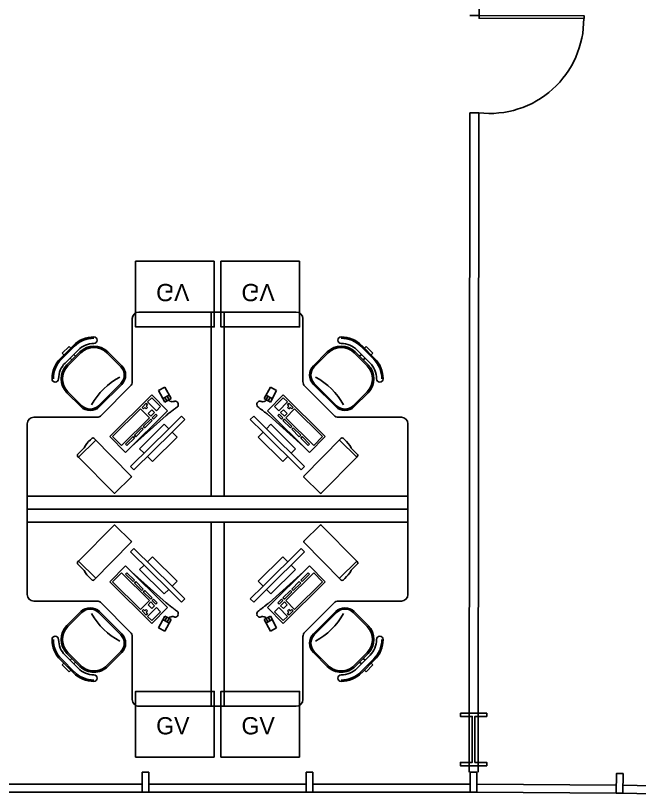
# Model space of a CAD drawing. Header units: millimetres. Extents: x 0 to 86.4, y -30.6 to 19.1.
# Drawn here: x 11.64 to 16.39, y -0.23 to 5.71 of the extents above; entities that cross this region are included whole.
import ezdxf

# ---------------------------------------------------------------- set-up
doc = ezdxf.new("R2010")
doc.units = ezdxf.units.MM
for name, color, linetype in [('AR-DIV', 2, 'Continuous'), ('AR-ESQ', 2, 'Continuous'), ('AR-EST', 4, 'Continuous'), ('AR-MOB', 2, 'Continuous'), ('AR-PISO', 1, 'Continuous'), ('AR-PORTA', 2, 'Continuous')]:
    doc.layers.add(name, color=color, linetype=linetype)

# ---------------------------------------------------------------- blocks, each defined once
blk = doc.blocks.new('estacao de trabalho 290 x 150')
at = {"color": 1}
for p, q in [((-0.6, 1.5), (-0.05, 1.5)), ((0.6, 1.5), (0.05, 1.5)), ((-0.65, 0.9707), (-0.65, 1.45)), ((0.65, 0.9707), (0.65, 1.45)), ((-1.0907, 1.2397), (-1.1897, 1.1407)), ((-1.0412, 1.1902), (-1.1402, 1.0912)), ((-0.7371, 1.0841), (-0.8432, 1.1902)), ((0.7371, 1.0841), (0.8432, 1.1902)), ((1.0412, 1.1902), (1.1402, 1.0912)), ((1.0907, 1.2397), (1.1897, 1.1407)), ((-1.1095, 1.136), (-1.1237, 1.1501)), ((-1.0812, 1.1643), (-1.0954, 1.1784)), ((1.0812, 1.1643), (1.0954, 1.1784)), ((1.1095, 1.136), (1.1237, 1.1501)), ((-0.9068, 0.7871), (-0.7371, 0.9568)), ((0.9068, 0.7871), (0.7371, 0.9568)), ((-1.1402, 0.8932), (-1.0341, 0.7871)), ((-0.8854, 0.7146), (-0.6646, 0.9354)), ((0.8854, 0.7146), (0.6646, 0.9354)), ((1.1402, 0.8932), (1.0341, 0.7871)), ((-0.533, 0.8164), (-0.501, 0.8481)), ((-0.533, 0.8164), (-0.501, 0.8481)), ((-0.533, 0.8164), (-0.501, 0.8481)), ((-0.533, 0.8164), (-0.501, 0.8481)), ((-0.4342, 0.7805), (-0.501, 0.8481)), ((-0.4342, 0.7805), (-0.501, 0.8481)), ((-0.4342, 0.7805), (-0.501, 0.8481)), ((-0.4342, 0.7805), (-0.501, 0.8481)), ((0.4342, 0.7805), (0.501, 0.8481)), ((0.4342, 0.7805), (0.501, 0.8481)), ((0.4342, 0.7805), (0.501, 0.8481)), ((0.4342, 0.7805), (0.501, 0.8481)), ((0.533, 0.8164), (0.501, 0.8481)), ((0.533, 0.8164), (0.501, 0.8481)), ((0.533, 0.8164), (0.501, 0.8481)), ((0.533, 0.8164), (0.501, 0.8481)), ((-0.5757, 0.7742), (-0.5437, 0.8059)), ((-0.5757, 0.7742), (-0.5437, 0.8059)), ((-0.5757, 0.7742), (-0.5437, 0.8059)), ((-0.5757, 0.7742), (-0.5437, 0.8059)), ((-0.5651, 0.7635), (-0.5757, 0.7742)), ((-0.5651, 0.7635), (-0.5757, 0.7742)), ((-0.5651, 0.7635), (-0.5757, 0.7742)), ((-0.5651, 0.7635), (-0.5757, 0.7742)), ((-0.5651, 0.7635), (-0.5544, 0.7741)), ((-0.5651, 0.7635), (-0.5544, 0.7741)), ((-0.5651, 0.7635), (-0.5544, 0.7741)), ((-0.5651, 0.7635), (-0.5544, 0.7741)), ((-0.5439, 0.7634), (-0.5544, 0.7741)), ((-0.5439, 0.7634), (-0.5544, 0.7741)), ((-0.5439, 0.7634), (-0.5544, 0.7741)), ((-0.5439, 0.7634), (-0.5544, 0.7741)), ((-0.5439, 0.7634), (-0.5332, 0.774)), ((-0.5439, 0.7634), (-0.5332, 0.774)), ((-0.5439, 0.7634), (-0.5332, 0.774)), ((-0.5439, 0.7634), (-0.5332, 0.774)), ((-0.5438, 0.7846), (-0.5331, 0.7952)), ((-0.5438, 0.7846), (-0.5331, 0.7952)), ((-0.5438, 0.7846), (-0.5331, 0.7952)), ((-0.5438, 0.7846), (-0.5331, 0.7952)), ((-0.5332, 0.774), (-0.5438, 0.7846)), ((-0.5332, 0.774), (-0.5438, 0.7846)), ((-0.5332, 0.774), (-0.5438, 0.7846)), ((-0.5332, 0.774), (-0.5438, 0.7846)), ((-0.5331, 0.7952), (-0.5437, 0.8059)), ((-0.5331, 0.7952), (-0.5437, 0.8059)), ((-0.5331, 0.7952), (-0.5437, 0.8059)), ((-0.5331, 0.7952), (-0.5437, 0.8059)), ((-0.4662, 0.7489), (-0.533, 0.8164)), ((-0.4662, 0.7489), (-0.533, 0.8164)), ((-0.4662, 0.7489), (-0.533, 0.8164)), ((-0.4662, 0.7489), (-0.533, 0.8164)), ((-0.4342, 0.7805), (-0.4662, 0.7489)), ((-0.4342, 0.7805), (-0.4662, 0.7489)), ((-0.4342, 0.7805), (-0.4662, 0.7489)), ((-0.4342, 0.7805), (-0.4662, 0.7489)), ((0.4342, 0.7805), (0.4662, 0.7489)), ((0.4342, 0.7805), (0.4662, 0.7489)), ((0.4342, 0.7805), (0.4662, 0.7489)), ((0.4342, 0.7805), (0.4662, 0.7489)), ((0.4662, 0.7489), (0.533, 0.8164)), ((0.4662, 0.7489), (0.533, 0.8164)), ((0.4662, 0.7489), (0.533, 0.8164)), ((0.4662, 0.7489), (0.533, 0.8164)), ((0.5331, 0.7952), (0.5437, 0.8059)), ((0.5331, 0.7952), (0.5437, 0.8059)), ((0.5331, 0.7952), (0.5437, 0.8059)), ((0.5331, 0.7952), (0.5437, 0.8059)), ((0.5438, 0.7846), (0.5331, 0.7952)), ((0.5438, 0.7846), (0.5331, 0.7952)), ((0.5438, 0.7846), (0.5331, 0.7952)), ((0.5438, 0.7846), (0.5331, 0.7952)), ((0.5332, 0.774), (0.5438, 0.7846)), ((0.5332, 0.774), (0.5438, 0.7846)), ((0.5332, 0.774), (0.5438, 0.7846)), ((0.5332, 0.774), (0.5438, 0.7846)), ((0.5439, 0.7634), (0.5332, 0.774)), ((0.5439, 0.7634), (0.5332, 0.774)), ((0.5439, 0.7634), (0.5332, 0.774)), ((0.5439, 0.7634), (0.5332, 0.774)), ((0.5757, 0.7742), (0.5437, 0.8059)), ((0.5757, 0.7742), (0.5437, 0.8059)), ((0.5757, 0.7742), (0.5437, 0.8059)), ((0.5757, 0.7742), (0.5437, 0.8059)), ((0.5439, 0.7634), (0.5544, 0.7741)), ((0.5439, 0.7634), (0.5544, 0.7741)), ((0.5439, 0.7634), (0.5544, 0.7741)), ((0.5439, 0.7634), (0.5544, 0.7741)), ((0.5651, 0.7635), (0.5544, 0.7741)), ((0.5651, 0.7635), (0.5544, 0.7741)), ((0.5651, 0.7635), (0.5544, 0.7741)), ((0.5651, 0.7635), (0.5544, 0.7741)), ((0.5651, 0.7635), (0.5757, 0.7742)), ((0.5651, 0.7635), (0.5757, 0.7742)), ((0.5651, 0.7635), (0.5757, 0.7742)), ((0.5651, 0.7635), (0.5757, 0.7742)), ((-0.5863, 0.7637), (-0.7996, 0.5527)), ((-0.5863, 0.7637), (-0.7996, 0.5527)), ((-0.5863, 0.7637), (-0.7996, 0.5527)), ((-0.5863, 0.7637), (-0.7996, 0.5527)), ((-0.3919, 0.7138), (-0.6551, 0.4776)), ((-0.3919, 0.7138), (-0.6551, 0.4776)), ((-0.3919, 0.7138), (-0.6551, 0.4776)), ((-0.3919, 0.7138), (-0.6551, 0.4776)), ((-0.5195, 0.6961), (-0.5863, 0.7637)), ((-0.5195, 0.6961), (-0.5863, 0.7637)), ((-0.5195, 0.6961), (-0.5863, 0.7637)), ((-0.5195, 0.6961), (-0.5863, 0.7637)), ((-0.5015, 0.7561), (-0.5299, 0.728)), ((-0.5015, 0.7561), (-0.5299, 0.728)), ((-0.5015, 0.7561), (-0.5299, 0.728)), ((-0.5015, 0.7561), (-0.5299, 0.728)), ((-0.5088, 0.7067), (-0.5299, 0.728)), ((-0.5088, 0.7067), (-0.5299, 0.728)), ((-0.5088, 0.7067), (-0.5299, 0.728)), ((-0.5088, 0.7067), (-0.5299, 0.728)), ((-0.4804, 0.7348), (-0.5088, 0.7067)), ((-0.4804, 0.7348), (-0.5088, 0.7067)), ((-0.4804, 0.7348), (-0.5088, 0.7067)), ((-0.4804, 0.7348), (-0.5088, 0.7067)), ((-0.4804, 0.7348), (-0.5015, 0.7561)), ((-0.4804, 0.7348), (-0.5015, 0.7561)), ((-0.4804, 0.7348), (-0.5015, 0.7561)), ((-0.4804, 0.7348), (-0.5015, 0.7561)), ((-0.4699, 0.7241), (-0.4983, 0.696)), ((-0.4699, 0.7241), (-0.4983, 0.696)), ((-0.4699, 0.7241), (-0.4983, 0.696)), ((-0.4699, 0.7241), (-0.4983, 0.696)), ((-0.4593, 0.7135), (-0.4877, 0.6853)), ((-0.4593, 0.7135), (-0.4877, 0.6853)), ((-0.4593, 0.7135), (-0.4877, 0.6853)), ((-0.4593, 0.7135), (-0.4877, 0.6853)), ((-0.4593, 0.7135), (-0.4699, 0.7241)), ((-0.4593, 0.7135), (-0.4699, 0.7241)), ((-0.4593, 0.7135), (-0.4699, 0.7241)), ((-0.4593, 0.7135), (-0.4699, 0.7241)), ((0.3919, 0.7138), (0.6551, 0.4776)), ((0.3919, 0.7138), (0.6551, 0.4776)), ((0.3919, 0.7138), (0.6551, 0.4776)), ((0.3919, 0.7138), (0.6551, 0.4776)), ((0.4593, 0.7135), (0.4699, 0.7241)), ((0.4593, 0.7135), (0.4699, 0.7241)), ((0.4593, 0.7135), (0.4699, 0.7241)), ((0.4593, 0.7135), (0.4699, 0.7241)), ((0.4593, 0.7135), (0.4877, 0.6853)), ((0.4593, 0.7135), (0.4877, 0.6853)), ((0.4593, 0.7135), (0.4877, 0.6853)), ((0.4593, 0.7135), (0.4877, 0.6853)), ((0.4699, 0.7241), (0.4983, 0.696)), ((0.4699, 0.7241), (0.4983, 0.696)), ((0.4699, 0.7241), (0.4983, 0.696)), ((0.4699, 0.7241), (0.4983, 0.696)), ((0.4804, 0.7348), (0.5015, 0.7561)), ((0.4804, 0.7348), (0.5015, 0.7561)), ((0.4804, 0.7348), (0.5015, 0.7561)), ((0.4804, 0.7348), (0.5015, 0.7561)), ((0.4804, 0.7348), (0.5088, 0.7067)), ((0.4804, 0.7348), (0.5088, 0.7067)), ((0.4804, 0.7348), (0.5088, 0.7067)), ((0.4804, 0.7348), (0.5088, 0.7067)), ((0.5015, 0.7561), (0.5299, 0.728)), ((0.5015, 0.7561), (0.5299, 0.728)), ((0.5015, 0.7561), (0.5299, 0.728)), ((0.5015, 0.7561), (0.5299, 0.728)), ((0.5088, 0.7067), (0.5299, 0.728)), ((0.5088, 0.7067), (0.5299, 0.728)), ((0.5088, 0.7067), (0.5299, 0.728)), ((0.5088, 0.7067), (0.5299, 0.728)), ((0.5195, 0.6961), (0.5863, 0.7637)), ((0.5195, 0.6961), (0.5863, 0.7637)), ((0.5195, 0.6961), (0.5863, 0.7637)), ((0.5195, 0.6961), (0.5863, 0.7637)), ((0.5863, 0.7637), (0.7996, 0.5527)), ((0.5863, 0.7637), (0.7996, 0.5527)), ((0.5863, 0.7637), (0.7996, 0.5527)), ((0.5863, 0.7637), (0.7996, 0.5527)), ((-1.4, 0.7), (-0.9207, 0.7)), ((-0.5195, 0.6961), (-0.7328, 0.4851)), ((-0.5195, 0.6961), (-0.7328, 0.4851)), ((-0.5195, 0.6961), (-0.7328, 0.4851)), ((-0.5195, 0.6961), (-0.7328, 0.4851)), ((-0.509, 0.6855), (-0.5658, 0.6292)), ((-0.509, 0.6855), (-0.5658, 0.6292)), ((-0.509, 0.6855), (-0.5658, 0.6292)), ((-0.509, 0.6855), (-0.5658, 0.6292)), ((-0.4984, 0.6748), (-0.5553, 0.6185)), ((-0.4984, 0.6748), (-0.5553, 0.6185)), ((-0.4984, 0.6748), (-0.5553, 0.6185)), ((-0.4984, 0.6748), (-0.5553, 0.6185)), ((-0.4984, 0.6748), (-0.509, 0.6855)), ((-0.4984, 0.6748), (-0.509, 0.6855)), ((-0.4984, 0.6748), (-0.509, 0.6855)), ((-0.4984, 0.6748), (-0.509, 0.6855)), ((-0.4877, 0.6853), (-0.4983, 0.696)), ((-0.4877, 0.6853), (-0.4983, 0.696)), ((-0.4877, 0.6853), (-0.4983, 0.696)), ((-0.4877, 0.6853), (-0.4983, 0.696)), ((0.4877, 0.6853), (0.4983, 0.696)), ((0.4877, 0.6853), (0.4983, 0.696)), ((0.4877, 0.6853), (0.4983, 0.696)), ((0.4877, 0.6853), (0.4983, 0.696)), ((0.4984, 0.6748), (0.509, 0.6855)), ((0.4984, 0.6748), (0.509, 0.6855)), ((0.4984, 0.6748), (0.509, 0.6855)), ((0.4984, 0.6748), (0.509, 0.6855)), ((0.4984, 0.6748), (0.5553, 0.6185)), ((0.4984, 0.6748), (0.5553, 0.6185)), ((0.4984, 0.6748), (0.5553, 0.6185)), ((0.4984, 0.6748), (0.5553, 0.6185)), ((0.509, 0.6855), (0.5658, 0.6292)), ((0.509, 0.6855), (0.5658, 0.6292)), ((0.509, 0.6855), (0.5658, 0.6292)), ((0.509, 0.6855), (0.5658, 0.6292)), ((0.5195, 0.6961), (0.7328, 0.4851)), ((0.5195, 0.6961), (0.7328, 0.4851)), ((0.5195, 0.6961), (0.7328, 0.4851)), ((0.5195, 0.6961), (0.7328, 0.4851)), ((1.4, 0.7), (0.9207, 0.7)), ((-1.45, 0.1), (-1.45, 0.65)), ((-0.5765, 0.6186), (-0.6334, 0.5624)), ((-0.5765, 0.6186), (-0.6334, 0.5624)), ((-0.5765, 0.6186), (-0.6334, 0.5624)), ((-0.5765, 0.6186), (-0.6334, 0.5624)), ((-0.5659, 0.608), (-0.6228, 0.5517)), ((-0.5659, 0.608), (-0.6228, 0.5517)), ((-0.5659, 0.608), (-0.6228, 0.5517)), ((-0.5659, 0.608), (-0.6228, 0.5517)), ((-0.4061, 0.6457), (-0.5935, 0.4602)), ((-0.5659, 0.608), (-0.5765, 0.6186)), ((-0.5659, 0.608), (-0.5765, 0.6186)), ((-0.5659, 0.608), (-0.5765, 0.6186)), ((-0.5659, 0.608), (-0.5765, 0.6186)), ((-0.5553, 0.6185), (-0.5658, 0.6292)), ((-0.5553, 0.6185), (-0.5658, 0.6292)), ((-0.5553, 0.6185), (-0.5658, 0.6292)), ((-0.5553, 0.6185), (-0.5658, 0.6292)), ((-0.3724, 0.6116), (-0.4061, 0.6457)), ((0.3724, 0.6116), (0.4061, 0.6457)), ((0.4061, 0.6457), (0.5935, 0.4602)), ((0.5553, 0.6185), (0.5658, 0.6292)), ((0.5553, 0.6185), (0.5658, 0.6292)), ((0.5553, 0.6185), (0.5658, 0.6292)), ((0.5553, 0.6185), (0.5658, 0.6292)), ((0.5659, 0.608), (0.5765, 0.6186)), ((0.5659, 0.608), (0.5765, 0.6186)), ((0.5659, 0.608), (0.5765, 0.6186)), ((0.5659, 0.608), (0.5765, 0.6186)), ((0.5659, 0.608), (0.6228, 0.5517)), ((0.5659, 0.608), (0.6228, 0.5517)), ((0.5659, 0.608), (0.6228, 0.5517)), ((0.5659, 0.608), (0.6228, 0.5517)), ((0.5765, 0.6186), (0.6334, 0.5624)), ((0.5765, 0.6186), (0.6334, 0.5624)), ((0.5765, 0.6186), (0.6334, 0.5624)), ((0.5765, 0.6186), (0.6334, 0.5624)), ((1.45, 0.1), (1.45, 0.65)), ((-0.7328, 0.4851), (-0.7996, 0.5527)), ((-0.7328, 0.4851), (-0.7996, 0.5527)), ((-0.7328, 0.4851), (-0.7996, 0.5527)), ((-0.7328, 0.4851), (-0.7996, 0.5527)), ((-0.644, 0.5518), (-0.7009, 0.4956)), ((-0.644, 0.5518), (-0.7009, 0.4956)), ((-0.644, 0.5518), (-0.7009, 0.4956)), ((-0.644, 0.5518), (-0.7009, 0.4956)), ((-0.6335, 0.5412), (-0.6903, 0.4849)), ((-0.6335, 0.5412), (-0.6903, 0.4849)), ((-0.6335, 0.5412), (-0.6903, 0.4849)), ((-0.6335, 0.5412), (-0.6903, 0.4849)), ((-0.6335, 0.5412), (-0.644, 0.5518)), ((-0.6335, 0.5412), (-0.644, 0.5518)), ((-0.6335, 0.5412), (-0.644, 0.5518)), ((-0.6335, 0.5412), (-0.644, 0.5518)), ((-0.6228, 0.5517), (-0.6334, 0.5624)), ((-0.6228, 0.5517), (-0.6334, 0.5624)), ((-0.6228, 0.5517), (-0.6334, 0.5624)), ((-0.6228, 0.5517), (-0.6334, 0.5624)), ((-0.4963, 0.362), (-0.3089, 0.5474)), ((-0.3089, 0.5474), (-0.3469, 0.5858)), ((0.3089, 0.5474), (0.3469, 0.5858)), ((0.4963, 0.362), (0.3089, 0.5474)), ((0.6228, 0.5517), (0.6334, 0.5624)), ((0.6228, 0.5517), (0.6334, 0.5624)), ((0.6228, 0.5517), (0.6334, 0.5624)), ((0.6228, 0.5517), (0.6334, 0.5624)), ((0.6335, 0.5412), (0.644, 0.5518)), ((0.6335, 0.5412), (0.644, 0.5518)), ((0.6335, 0.5412), (0.644, 0.5518)), ((0.6335, 0.5412), (0.644, 0.5518)), ((0.6335, 0.5412), (0.6903, 0.4849)), ((0.6335, 0.5412), (0.6903, 0.4849)), ((0.6335, 0.5412), (0.6903, 0.4849)), ((0.6335, 0.5412), (0.6903, 0.4849)), ((0.644, 0.5518), (0.7009, 0.4956)), ((0.644, 0.5518), (0.7009, 0.4956)), ((0.644, 0.5518), (0.7009, 0.4956)), ((0.644, 0.5518), (0.7009, 0.4956)), ((0.7328, 0.4851), (0.7996, 0.5527)), ((0.7328, 0.4851), (0.7996, 0.5527)), ((0.7328, 0.4851), (0.7996, 0.5527)), ((0.7328, 0.4851), (0.7996, 0.5527)), ((-0.6903, 0.4849), (-0.7009, 0.4956)), ((-0.6903, 0.4849), (-0.7009, 0.4956)), ((-0.6903, 0.4849), (-0.7009, 0.4956)), ((-0.6903, 0.4849), (-0.7009, 0.4956)), ((0.6903, 0.4849), (0.7009, 0.4956)), ((0.6903, 0.4849), (0.7009, 0.4956)), ((0.6903, 0.4849), (0.7009, 0.4956)), ((0.6903, 0.4849), (0.7009, 0.4956)), ((-0.5935, 0.4602), (-0.5598, 0.4262)), ((0.5935, 0.4602), (0.5598, 0.4262)), ((-0.5342, 0.4004), (-0.4963, 0.362)), ((0.5342, 0.4004), (0.4963, 0.362))]:
    blk.add_line(p, q, dxfattribs=at)
at = {"color": 2}
for p, q in [((0.05, 1.5), (-0.05, 1.5)), ((-0.05, 1.5), (-0.05, 0.1)), ((0.05, 0.1), (0.05, 1.5)), ((-1.0978, 1.2468), (-1.1968, 1.1478)), ((-1.184, 1.1862), (-1.1313, 1.239)), ((-1.0624, 1.2114), (-1.1614, 1.1124)), ((-1.0483, 1.1973), (-1.1473, 1.0983)), ((-1.1313, 1.239), (-1.1184, 1.2261)), ((-0.7301, 1.0912), (-0.8361, 1.1973)), ((0.7301, 1.0912), (0.8361, 1.1973)), ((1.0483, 1.1973), (1.1473, 1.0983)), ((1.0624, 1.2114), (1.1614, 1.1124)), ((1.0978, 1.2468), (1.1968, 1.1478)), ((1.1313, 1.239), (1.1184, 1.2261)), ((1.184, 1.1862), (1.1313, 1.239)), ((-1.1711, 1.1734), (-1.184, 1.1862)), ((1.1711, 1.1734), (1.184, 1.1862)), ((-0.8998, 0.7801), (-0.7301, 0.9498)), ((-0.4502, 0.9025), (-0.402, 0.929)), ((-0.4502, 0.9025), (-0.402, 0.929)), ((-0.4502, 0.9025), (-0.402, 0.929)), ((-0.4502, 0.9025), (-0.402, 0.929)), ((-0.4021, 0.8149), (-0.4502, 0.9025)), ((-0.4021, 0.8149), (-0.4502, 0.9025)), ((-0.4021, 0.8149), (-0.4502, 0.9025)), ((-0.4021, 0.8149), (-0.4502, 0.9025)), ((-0.3538, 0.8413), (-0.402, 0.929)), ((-0.3538, 0.8413), (-0.402, 0.929)), ((-0.3538, 0.8413), (-0.402, 0.929)), ((-0.3538, 0.8413), (-0.402, 0.929)), ((0.3538, 0.8413), (0.402, 0.929)), ((0.3538, 0.8413), (0.402, 0.929)), ((0.3538, 0.8413), (0.402, 0.929)), ((0.3538, 0.8413), (0.402, 0.929)), ((0.4502, 0.9025), (0.402, 0.929)), ((0.4502, 0.9025), (0.402, 0.929)), ((0.4502, 0.9025), (0.402, 0.929)), ((0.4502, 0.9025), (0.402, 0.929)), ((0.4021, 0.8149), (0.4502, 0.9025)), ((0.4021, 0.8149), (0.4502, 0.9025)), ((0.4021, 0.8149), (0.4502, 0.9025)), ((0.4021, 0.8149), (0.4502, 0.9025)), ((0.8998, 0.7801), (0.7301, 0.9498)), ((-1.1473, 0.8861), (-1.0412, 0.7801)), ((-0.5009, 0.8693), (-0.8208, 0.5528)), ((-0.5009, 0.8693), (-0.8208, 0.5528)), ((-0.5009, 0.8693), (-0.8208, 0.5528)), ((-0.5009, 0.8693), (-0.8208, 0.5528)), ((-0.3813, 0.7484), (-0.5009, 0.8693)), ((-0.3813, 0.7484), (-0.5009, 0.8693)), ((-0.3813, 0.7484), (-0.5009, 0.8693)), ((-0.3813, 0.7484), (-0.5009, 0.8693)), ((-0.4165, 0.8412), (-0.3683, 0.8676)), ((-0.4165, 0.8412), (-0.3683, 0.8676)), ((-0.4165, 0.8412), (-0.3683, 0.8676)), ((-0.4165, 0.8412), (-0.3683, 0.8676)), ((-0.4021, 0.8149), (-0.3538, 0.8413)), ((-0.4021, 0.8149), (-0.3538, 0.8413)), ((-0.4021, 0.8149), (-0.3538, 0.8413)), ((-0.4021, 0.8149), (-0.3538, 0.8413)), ((-0.3863, 0.8235), (-0.4007, 0.8498)), ((-0.3863, 0.8235), (-0.4007, 0.8498)), ((-0.3863, 0.8235), (-0.4007, 0.8498)), ((-0.3863, 0.8235), (-0.4007, 0.8498)), ((-0.3696, 0.8327), (-0.3841, 0.859)), ((-0.3696, 0.8327), (-0.3841, 0.859)), ((-0.3696, 0.8327), (-0.3841, 0.859)), ((-0.3696, 0.8327), (-0.3841, 0.859)), ((0.4021, 0.8149), (0.3538, 0.8413)), ((0.4021, 0.8149), (0.3538, 0.8413)), ((0.4021, 0.8149), (0.3538, 0.8413)), ((0.4021, 0.8149), (0.3538, 0.8413)), ((0.4165, 0.8412), (0.3683, 0.8676)), ((0.4165, 0.8412), (0.3683, 0.8676)), ((0.4165, 0.8412), (0.3683, 0.8676)), ((0.4165, 0.8412), (0.3683, 0.8676)), ((0.3696, 0.8327), (0.3841, 0.859)), ((0.3696, 0.8327), (0.3841, 0.859)), ((0.3696, 0.8327), (0.3841, 0.859)), ((0.3696, 0.8327), (0.3841, 0.859)), ((0.3813, 0.7484), (0.5009, 0.8693)), ((0.3813, 0.7484), (0.5009, 0.8693)), ((0.3813, 0.7484), (0.5009, 0.8693)), ((0.3813, 0.7484), (0.5009, 0.8693)), ((0.3863, 0.8235), (0.4007, 0.8498)), ((0.3863, 0.8235), (0.4007, 0.8498)), ((0.3863, 0.8235), (0.4007, 0.8498)), ((0.3863, 0.8235), (0.4007, 0.8498)), ((0.5009, 0.8693), (0.8208, 0.5528)), ((0.5009, 0.8693), (0.8208, 0.5528)), ((0.5009, 0.8693), (0.8208, 0.5528)), ((0.5009, 0.8693), (0.8208, 0.5528)), ((1.1473, 0.8861), (1.0412, 0.7801)), ((-0.3813, 0.7484), (-0.7012, 0.4319)), ((-0.3813, 0.7484), (-0.7012, 0.4319)), ((-0.3813, 0.7484), (-0.7012, 0.4319)), ((-0.3813, 0.7484), (-0.7012, 0.4319)), ((0.3813, 0.7484), (0.7012, 0.4319)), ((0.3813, 0.7484), (0.7012, 0.4319)), ((0.3813, 0.7484), (0.7012, 0.4319)), ((0.3813, 0.7484), (0.7012, 0.4319)), ((-0.2752, 0.7078), (-0.3724, 0.6116)), ((-0.3469, 0.5858), (-0.2496, 0.6819)), ((-0.2496, 0.6819), (-0.2752, 0.7078)), ((0.2496, 0.6819), (0.2752, 0.7078)), ((0.3469, 0.5858), (0.2496, 0.6819)), ((0.2752, 0.7078), (0.3724, 0.6116)), ((-0.3724, 0.6116), (-0.6629, 0.3242)), ((0.3724, 0.6116), (0.6629, 0.3242)), ((-0.9564, 0.5397), (-0.9691, 0.5271)), ((-0.6574, 0.2517), (-0.9422, 0.5396)), ((-0.7012, 0.4319), (-0.8208, 0.5528)), ((-0.7012, 0.4319), (-0.8208, 0.5528)), ((-0.7012, 0.4319), (-0.8208, 0.5528)), ((-0.7012, 0.4319), (-0.8208, 0.5528)), ((-0.6373, 0.2984), (-0.3469, 0.5858)), ((0.6373, 0.2984), (0.3469, 0.5858)), ((0.6574, 0.2517), (0.9422, 0.5396)), ((0.7012, 0.4319), (0.8208, 0.5528)), ((0.7012, 0.4319), (0.8208, 0.5528)), ((0.7012, 0.4319), (0.8208, 0.5528)), ((0.7012, 0.4319), (0.8208, 0.5528)), ((0.9564, 0.5397), (0.9691, 0.5271)), ((-0.9282, 0.5254), (-1.0597, 0.3953)), ((0.9282, 0.5254), (1.0597, 0.3953)), ((-1.0206, 0.462), (-1.0673, 0.4157)), ((1.0206, 0.462), (1.0673, 0.4157)), ((-1.0597, 0.3953), (-0.7889, 0.1216)), ((1.0597, 0.3953), (0.7889, 0.1216)), ((-0.6629, 0.3242), (-0.6373, 0.2984)), ((0.6629, 0.3242), (0.6373, 0.2984)), ((-0.7818, 0.1215), (-0.6574, 0.2446)), ((0.7818, 0.1215), (0.6574, 0.2446)), ((1.45, 0.1), (-1.45, 0.1)), ((-1.45, 0.1), (-1.45, 0)), ((1.45, 0), (1.45, 0.1)), ((-1.45, 0), (1.45, 0))]:
    blk.add_line(p, q, dxfattribs=at)
blk.add_line((-0.05, 0.1), (0.05, 0.1))
at = {"color": 1}
for centre, radius, start, end in [((-0.6, 1.45), 0.05, 90, 180), ((0.6, 1.45), 0.05, 0, 90), ((-0.9422, 1.0912), 0.21, 90, 135), ((0.9422, 1.0912), 0.21, 45, 90), ((-0.9422, 1.0912), 0.14, 45, 135), ((0.9422, 1.0912), 0.14, 45, 135), ((-1.0412, 0.9922), 0.21, 135, 180), ((1.0412, 0.9922), 0.21, 360, 45), ((-1.0412, 0.9922), 0.14, 135, 225), ((-0.8008, 1.0205), 0.09, 315, 45), ((0.8008, 1.0205), 0.09, 135, 225), ((1.0412, 0.9922), 0.14, 315, 45), ((-0.4799, 0.52), 0.5534, 118.69112, 150.24909), ((-0.7, 0.9707), 0.05, 315, 0), ((0.7, 0.9707), 0.05, 180, 225), ((0.4799, 0.52), 0.5534, 29.75091, 61.30888), ((-0.9705, 0.8508), 0.09, 225, 315), ((-0.3379, 0.8725), 0.0556, 229.50324, 243.8084), ((-0.3379, 0.8725), 0.0556, 229.50324, 243.8084), ((-0.3379, 0.8725), 0.0556, 229.50324, 243.8084), ((-0.3379, 0.8725), 0.0556, 229.50324, 243.8084), ((-0.3422, 0.8639), 0.046, 243.8084, 266.69108), ((-0.3422, 0.8639), 0.046, 243.8084, 266.69108), ((-0.3422, 0.8639), 0.046, 243.8084, 266.69108), ((-0.3422, 0.8639), 0.046, 243.8084, 266.69108), ((-0.343, 0.8487), 0.0308, 266.69108, 293.11562), ((-0.343, 0.8487), 0.0308, 266.69108, 293.11562), ((-0.343, 0.8487), 0.0308, 266.69108, 293.11562), ((-0.343, 0.8487), 0.0308, 266.69108, 293.11562), ((-0.3231, 0.8019), 0.0201, 80.28695, 113.11562), ((-0.3231, 0.8019), 0.0201, 80.28695, 113.11562), ((-0.3231, 0.8019), 0.0201, 80.28695, 113.11562), ((-0.3231, 0.8019), 0.0201, 80.28695, 113.11562), ((-2.494, 3.6506), 3.6102, 307.02833, 307.25889), ((-2.494, 3.6506), 3.6102, 307.02833, 307.25889), ((-2.494, 3.6506), 3.6102, 307.02833, 307.25889), ((-2.494, 3.6506), 3.6102, 307.02833, 307.25889), ((-0.3243, 0.7944), 0.0277, 47.56113, 80.28695), ((-0.3243, 0.7944), 0.0277, 47.56113, 80.28695), ((-0.3243, 0.7944), 0.0277, 47.56113, 80.28695), ((-0.3243, 0.7944), 0.0277, 47.56113, 80.28695), ((-0.3215, 0.7945), 0.0218, 307.25889, 341.2358), ((-0.3215, 0.7945), 0.0218, 307.25889, 341.2358), ((-0.3215, 0.7945), 0.0218, 307.25889, 341.2358), ((-0.3215, 0.7945), 0.0218, 307.25889, 341.2358), ((-0.3189, 0.8004), 0.0197, 8.502, 47.56113), ((-0.3189, 0.8004), 0.0197, 8.502, 47.56113), ((-0.3189, 0.8004), 0.0197, 8.502, 47.56113), ((-0.3189, 0.8004), 0.0197, 8.502, 47.56113), ((-0.3326, 0.7983), 0.0335, 341.2358, 8.502), ((-0.3326, 0.7983), 0.0335, 341.2358, 8.502), ((-0.3326, 0.7983), 0.0335, 341.2358, 8.502), ((-0.3326, 0.7983), 0.0335, 341.2358, 8.502), ((0.3326, 0.7983), 0.0335, 171.498, 198.7642), ((0.3326, 0.7983), 0.0335, 171.498, 198.7642), ((0.3326, 0.7983), 0.0335, 171.498, 198.7642), ((0.3326, 0.7983), 0.0335, 171.498, 198.7642), ((0.3189, 0.8004), 0.0197, 132.43887, 171.498), ((0.3189, 0.8004), 0.0197, 132.43887, 171.498), ((0.3189, 0.8004), 0.0197, 132.43887, 171.498), ((0.3189, 0.8004), 0.0197, 132.43887, 171.498), ((0.3215, 0.7945), 0.0218, 198.7642, 232.74111), ((0.3215, 0.7945), 0.0218, 198.7642, 232.74111), ((0.3215, 0.7945), 0.0218, 198.7642, 232.74111), ((0.3215, 0.7945), 0.0218, 198.7642, 232.74111), ((0.3243, 0.7944), 0.0277, 99.71305, 132.43887), ((0.3243, 0.7944), 0.0277, 99.71305, 132.43887), ((0.3243, 0.7944), 0.0277, 99.71305, 132.43887), ((0.3243, 0.7944), 0.0277, 99.71305, 132.43887), ((2.494, 3.6506), 3.6102, 232.74111, 232.97167), ((2.494, 3.6506), 3.6102, 232.74111, 232.97167), ((2.494, 3.6506), 3.6102, 232.74111, 232.97167), ((2.494, 3.6506), 3.6102, 232.74111, 232.97167), ((0.3231, 0.8019), 0.0201, 66.88438, 99.71305), ((0.3231, 0.8019), 0.0201, 66.88438, 99.71305), ((0.3231, 0.8019), 0.0201, 66.88438, 99.71305), ((0.3231, 0.8019), 0.0201, 66.88438, 99.71305), ((0.343, 0.8487), 0.0308, 246.88438, 273.30892), ((0.343, 0.8487), 0.0308, 246.88438, 273.30892), ((0.343, 0.8487), 0.0308, 246.88438, 273.30892), ((0.343, 0.8487), 0.0308, 246.88438, 273.30892), ((0.3422, 0.8639), 0.046, 273.30892, 296.1916), ((0.3422, 0.8639), 0.046, 273.30892, 296.1916), ((0.3422, 0.8639), 0.046, 273.30892, 296.1916), ((0.3422, 0.8639), 0.046, 273.30892, 296.1916), ((0.3379, 0.8725), 0.0556, 296.1916, 310.49676), ((0.3379, 0.8725), 0.0556, 296.1916, 310.49676), ((0.3379, 0.8725), 0.0556, 296.1916, 310.49676), ((0.3379, 0.8725), 0.0556, 296.1916, 310.49676), ((0.9705, 0.8508), 0.09, 225, 315), ((-0.9207, 0.75), 0.05, 270, 315), ((11.8542, -15.3202), 20.1755, 127.27228, 127.37096), ((11.8542, -15.3202), 20.1755, 127.27228, 127.37096), ((11.8542, -15.3202), 20.1755, 127.27228, 127.37096), ((11.8542, -15.3202), 20.1755, 127.27228, 127.37096), ((7.9858, -10.2372), 13.788, 127.1529, 127.27228), ((7.9858, -10.2372), 13.788, 127.1529, 127.27228), ((7.9858, -10.2372), 13.788, 127.1529, 127.27228), ((7.9858, -10.2372), 13.788, 127.1529, 127.27228), ((7.1277, -9.1047), 12.3671, 127.02833, 127.1529), ((7.1277, -9.1047), 12.3671, 127.02833, 127.1529), ((7.1277, -9.1047), 12.3671, 127.02833, 127.1529), ((7.1277, -9.1047), 12.3671, 127.02833, 127.1529), ((-7.1277, -9.1047), 12.3671, 52.8471, 52.97167), ((-7.1277, -9.1047), 12.3671, 52.8471, 52.97167), ((-7.1277, -9.1047), 12.3671, 52.8471, 52.97167), ((-7.1277, -9.1047), 12.3671, 52.8471, 52.97167), ((-7.9858, -10.2372), 13.788, 52.72772, 52.8471), ((-7.9858, -10.2372), 13.788, 52.72772, 52.8471), ((-7.9858, -10.2372), 13.788, 52.72772, 52.8471), ((-7.9858, -10.2372), 13.788, 52.72772, 52.8471), ((-11.8542, -15.3202), 20.1755, 52.62904, 52.72772), ((-11.8542, -15.3202), 20.1755, 52.62904, 52.72772), ((-11.8542, -15.3202), 20.1755, 52.62904, 52.72772), ((-11.8542, -15.3202), 20.1755, 52.62904, 52.72772), ((0.9207, 0.75), 0.05, 225, 270), ((-1.4, 0.65), 0.05, 90, 180), ((1.4, 0.65), 0.05, 0, 90)]:
    blk.add_arc(centre, radius, start, end, dxfattribs=at)
at = {"color": 2}
for centre, radius, start, end in [((-0.9422, 1.0912), 0.22, 90, 135), ((-0.9422, 1.2862), 0.025, 270, 90), ((0.9422, 1.2862), 0.025, 90, 270), ((0.9422, 1.0912), 0.22, 45, 90), ((-0.9422, 1.0912), 0.17, 90, 135), ((0.9422, 1.0912), 0.17, 45, 90), ((-0.9422, 1.0912), 0.15, 45, 135), ((0.9422, 1.0912), 0.15, 45, 135), ((-1.0412, 0.9922), 0.22, 135, 180), ((1.0412, 0.9922), 0.22, 360, 45), ((-1.0412, 0.9922), 0.17, 135, 180), ((-1.0412, 0.9922), 0.15, 135, 225), ((-0.8008, 1.0205), 0.1, 315, 45), ((0.8008, 1.0205), 0.1, 135, 225), ((1.0412, 0.9922), 0.15, 315, 45), ((1.0412, 0.9922), 0.17, 360, 45), ((-1.2362, 0.9922), 0.025, 180, 0), ((1.2362, 0.9922), 0.025, 180, 360), ((-0.9705, 0.8508), 0.1, 225, 315), ((0.9705, 0.8508), 0.1, 225, 315), ((-0.9493, 0.5326), 0.01, 44.69567, 134.69567), ((0.9493, 0.5326), 0.01, 45.30433, 135.30433), ((-0.8294, 0.3657), 0.2135, 130.85769, 151.59113), ((0.8294, 0.3657), 0.2135, 28.40887, 49.14231), ((-1.0312, 0.4726), 0.015, 314.69567, 338.89662), ((1.0312, 0.4726), 0.015, 201.10338, 225.30433), ((-1.0458, 0.4121), 0.0219, 170.49468, 230.47129), ((1.0458, 0.4121), 0.0219, 309.52871, 9.50532), ((-0.6609, 0.2482), 0.005, 314.69567, 44.69567), ((0.6609, 0.2482), 0.005, 135.30433, 225.30433), ((-0.7853, 0.1251), 0.005, 224.69567, 314.69567), ((0.7853, 0.1251), 0.005, 225.30433, 315.30433)]:
    blk.add_arc(centre, radius, start, end, dxfattribs=at)
blk = doc.blocks.new('gaveteiro')
at = {"color": 2}
blk.add_lwpolyline([(0.3, 0), (-0.3, 0), (-0.3, 0.5), (0.3, 0.5)], close=True, dxfattribs=at)
blk.add_text('GV', height=0.13125, dxfattribs=at).set_placement((-0.1427, 0.173))

msp = doc.modelspace()

# ---------------------------------------------------------------- linework, layer by layer
at = {"layer": 'AR-DIV'}
for p, q in [((15.1712, 5.71), (15.1723, 6.7092)), ((15.1712, 5.71), (15.1012, 5.7101)), ((15.095, -0.05), (15.1004, 4.9702)), ((15.1704, 4.9701), (15.1004, 4.9702)), ((15.165, -0.05), (15.1704, 4.9701))]:
    msp.add_line(p, q, dxfattribs=at)
at = {"layer": 'AR-ESQ'}
for points in [[(12.655, -0.05), (12.655, -0.2), (12.605, -0.2), (12.605, -0.05)], [(13.855, -0.05), (13.905, -0.05), (13.905, -0.2), (13.855, -0.2)], [(15.105, -0.05), (15.155, -0.05), (15.155, -0.2), (15.105, -0.2)]]:
    msp.add_lwpolyline(points, close=True, dxfattribs=at)
msp.add_lwpolyline([(16.2692, -0.0589), (16.2669, -0.2089), (16.2169, -0.2081), (16.2192, -0.0582, -0.000172)], format="xyb", close=True, dxfattribs=at)
for points in [[(11.405, -0.14), (12.605, -0.14)], [(12.655, -0.14), (13.855, -0.14)], [(13.905, -0.14), (15.105, -0.14)], [(15.1555, -0.14), (16.2174, -0.1481)], [(16.2683, -0.1489), (17.33, -0.1734)]]:
    msp.add_lwpolyline(points, dxfattribs=at)
at = {"layer": 'AR-ESQ', "color": 1}
for points in [[(11.405, -0.2), (12.605, -0.2)], [(12.655, -0.2), (13.855, -0.2)], [(13.905, -0.2), (15.105, -0.2)], [(15.155, -0.2), (16.2169, -0.2081)], [(16.2669, -0.2089), (17.3286, -0.2333)]]:
    msp.add_lwpolyline(points, dxfattribs=at)
at = {"layer": 'AR-EST'}
msp.add_lwpolyline([(15.03, 0.4), (15.23, 0.4), (15.23, 0.375), (15.14, 0.375), (15.14, 0.025), (15.23, 0.025), (15.23, 0), (15.03, 0), (15.03, 0.025), (15.12, 0.025), (15.12, 0.375), (15.03, 0.375), (15.03, 0.4)], dxfattribs=at)
at = {"layer": 'AR-PISO'}
msp.add_arc((15.2524, 5.6819), 0.7165, 263.43271, 0.58561, dxfattribs=at)
at = {"layer": 'AR-PORTA'}
msp.add_lwpolyline([(15.1712, 5.71), (15.9712, 5.7092), (15.9712, 5.6892), (15.1712, 5.69)], close=True, dxfattribs=at)

# ---------------------------------------------------------------- block references
at = {"layer": 'AR-MOB', "extrusion": (-6.20761e-09, -7.4175e-12, 1), "xscale": -1, "rotation": 179.99981157137}
for p in [(12.8544, 3.8407, 0), (13.5044, 3.8407, 0)]:
    msp.add_blockref('gaveteiro', p, dxfattribs=at)
at = {"layer": 'AR-MOB', "xscale": -0.9999999999999997, "rotation": 359.9998065463046}
msp.add_blockref('estacao de trabalho 290 x 150', (13.1794, 1.9532, 0), dxfattribs=at)
at = {"layer": 'AR-MOB', "rotation": 180.0001934536954}
msp.add_blockref('estacao de trabalho 290 x 150', (13.1794, 1.9532, 0), dxfattribs=at)
at = {"layer": 'AR-MOB', "extrusion": (-6.20761e-09, 7.4175e-12, 1), "rotation": 0.0001884286300241587}
for p in [(12.8544, 0.0657, 0), (13.5044, 0.0657, 0)]:
    msp.add_blockref('gaveteiro', p, dxfattribs=at)

doc.saveas('drawing.dxf')
